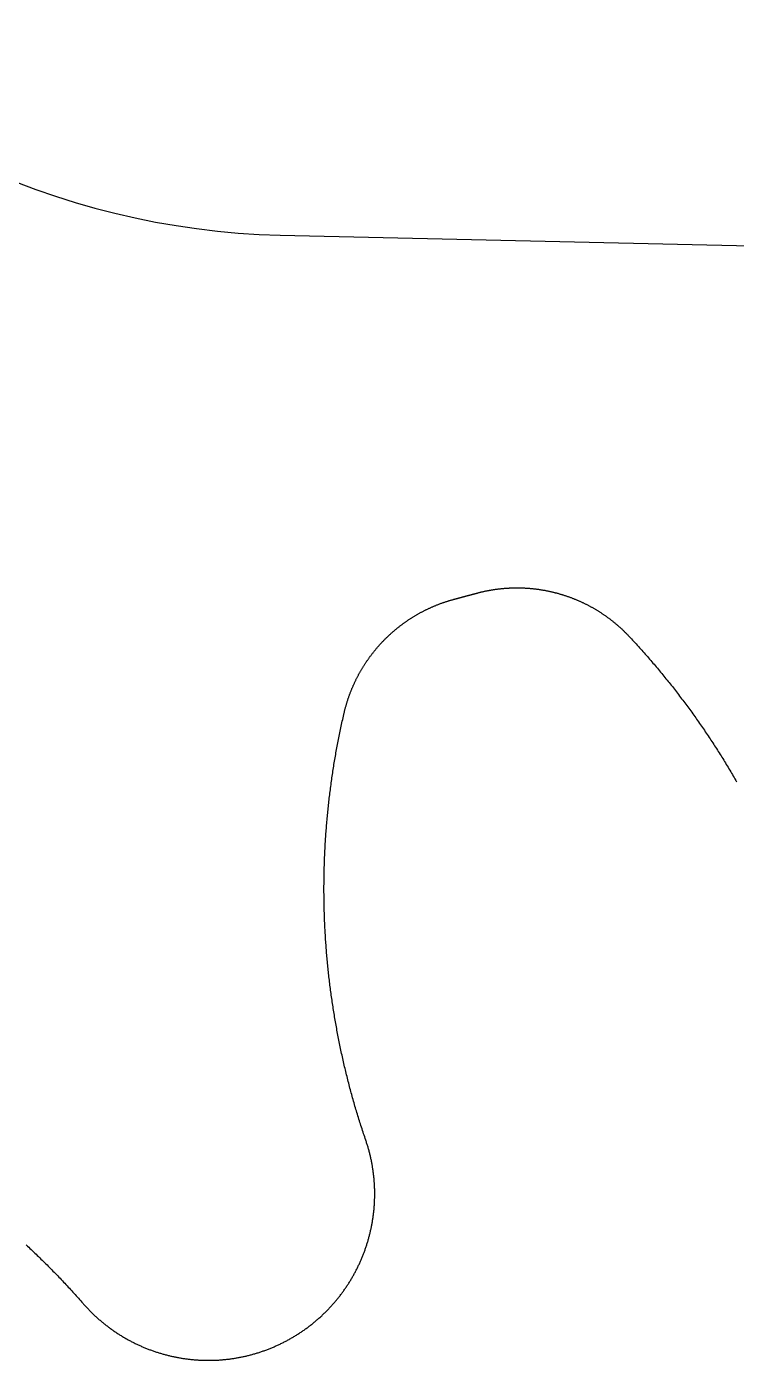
# Model space of a CAD drawing. Header units: millimetres. Extents: x 0 to 300, y 0 to 160.
# Drawn here: x 165.34 to 169.03, y 143.31 to 150.26 of the extents above; entities that cross this region are included whole.
import ezdxf

# ---------------------------------------------------------------- set-up
doc = ezdxf.new("R2010")
doc.units = ezdxf.units.MM
doc.header["$MEASUREMENT"] = 0
doc.layers.add('Layer 1', color=1, linetype='Continuous', true_color=0xff0000)

msp = doc.modelspace()

# ---------------------------------------------------------------- linework, layer by layer
at = {"layer": 'Layer 1'}
msp.add_lwpolyline([(274.2993, 148.4231), (281.7994, 148.4236, 0.99345), (281.799, 156.4229), (208.06, 157.3882, -0.116261), (204.4982, 158.2772, 0.240149), (199.0493, 158.3031, -0.114507), (195.5272, 157.4483), (166.7108, 157.1723, 0.290118), (162.8149, 153.8955, 0.46164), (166.6587, 149.1735), (195.469, 148.522, -0.121881), (198.9797, 147.6214, 0.240131), (204.4285, 147.5764, -0.116261), (208.0015, 148.4189), (244.4005, 148.4212)], format="xyb", dxfattribs=at)
msp.add_lwpolyline([(165.336, 143.9139), (165.3424, 143.9079), (165.3489, 143.9019), (165.3553, 143.8958), (165.3618, 143.8898), (165.3682, 143.8837), (165.3746, 143.8777), (165.381, 143.8716), (165.3873, 143.8655), (165.3937, 143.8593), (165.4001, 143.8532), (165.4064, 143.8471), (165.4127, 143.8409), (165.419, 143.8347), (165.4253, 143.8285), (165.4316, 143.8223), (165.4379, 143.8161), (165.4442, 143.8098), (165.4504, 143.8036), (165.4567, 143.7973), (165.4629, 143.7911), (165.4691, 143.7848), (165.4753, 143.7784), (165.4815, 143.7721), (165.4877, 143.7658), (165.4938, 143.7594), (165.5, 143.7531), (165.5061, 143.7467), (165.5122, 143.7403), (165.5183, 143.7339), (165.5244, 143.7275), (165.5305, 143.721), (165.5366, 143.7146), (165.5426, 143.7081), (165.5486, 143.7016), (165.5547, 143.6951), (165.5607, 143.6886), (165.5667, 143.6821), (165.5727, 143.6756), (165.5786, 143.669), (165.5846, 143.6625), (165.5905, 143.6559), (165.5965, 143.6493), (165.6024, 143.6427), (165.6083, 143.6361), (165.6142, 143.6294), (165.6201, 143.6228), (165.6259, 143.6161), (165.6318, 143.6095), (165.635, 143.6058), (165.6382, 143.6022), (165.6414, 143.5986), (165.6447, 143.595), (165.648, 143.5915), (165.6512, 143.5879), (165.6545, 143.5844), (165.6579, 143.5809), (165.6612, 143.5775), (165.6645, 143.574), (165.6679, 143.5706), (165.6713, 143.5672), (165.6747, 143.5638), (165.6781, 143.5604), (165.6815, 143.5571), (165.6849, 143.5538), (165.6884, 143.5505), (165.6919, 143.5472), (165.6953, 143.544), (165.6988, 143.5407), (165.7024, 143.5375), (165.7059, 143.5344), (165.7094, 143.5312), (165.713, 143.5281), (165.7166, 143.5249), (165.7201, 143.5218), (165.7237, 143.5188), (165.7274, 143.5157), (165.731, 143.5127), (165.7346, 143.5097), (165.7383, 143.5067), (165.742, 143.5037), (165.7456, 143.5008), (165.7493, 143.4979), (165.753, 143.495), (165.7568, 143.4921), (165.7605, 143.4892), (165.7642, 143.4864), (165.768, 143.4836), (165.7718, 143.4808), (165.7756, 143.4781), (165.7794, 143.4753), (165.7832, 143.4726), (165.787, 143.4699), (165.7908, 143.4672), (165.7947, 143.4646), (165.7986, 143.4619), (165.8024, 143.4593), (165.8063, 143.4568), (165.8102, 143.4542), (165.8141, 143.4517), (165.818, 143.4491), (165.822, 143.4466), (165.8259, 143.4442), (165.8299, 143.4417), (165.8338, 143.4393), (165.8378, 143.4369), (165.8418, 143.4345), (165.8458, 143.4321), (165.8498, 143.4298), (165.8538, 143.4275), (165.8579, 143.4252), (165.8619, 143.4229), (165.866, 143.4207), (165.87, 143.4185), (165.8741, 143.4163), (165.8782, 143.4141), (165.8823, 143.4119), (165.8864, 143.4098), (165.8905, 143.4077), (165.8946, 143.4056), (165.8987, 143.4035), (165.9029, 143.4015), (165.907, 143.3995), (165.9112, 143.3975), (165.9154, 143.3955), (165.9195, 143.3936), (165.9237, 143.3916), (165.9279, 143.3897), (165.9321, 143.3879), (165.9363, 143.386), (165.9406, 143.3842), (165.9448, 143.3824), (165.949, 143.3806), (165.9533, 143.3788), (165.9575, 143.3771), (165.9618, 143.3753), (165.9661, 143.3736), (165.9703, 143.372), (165.9746, 143.3703), (165.9789, 143.3687), (165.9832, 143.3671), (165.9875, 143.3655), (165.9919, 143.3639), (165.9962, 143.3624), (166.0005, 143.3609), (166.0049, 143.3594), (166.0092, 143.358), (166.0136, 143.3565), (166.0179, 143.3551), (166.0223, 143.3537), (166.0267, 143.3523), (166.031, 143.351), (166.0354, 143.3497), (166.0398, 143.3483), (166.0442, 143.3471), (166.0486, 143.3458), (166.053, 143.3446), (166.0575, 143.3434), (166.0619, 143.3422), (166.0663, 143.341), (166.0707, 143.3399), (166.0752, 143.3388), (166.0796, 143.3377), (166.0841, 143.3366), (166.0885, 143.3356), (166.093, 143.3346), (166.0975, 143.3336), (166.1019, 143.3326), (166.1064, 143.3316), (166.1109, 143.3307), (166.1154, 143.3298), (166.1199, 143.3289), (166.1244, 143.3281), (166.1289, 143.3272), (166.1334, 143.3264), (166.1379, 143.3257), (166.1424, 143.3249), (166.1469, 143.3242), (166.1514, 143.3234), (166.1559, 143.3228), (166.1605, 143.3221), (166.165, 143.3215), (166.1695, 143.3208), (166.1741, 143.3202), (166.1786, 143.3197), (166.1832, 143.3191), (166.1877, 143.3186), (166.1923, 143.3181), (166.1968, 143.3176), (166.2014, 143.3172), (166.2059, 143.3168), (166.2105, 143.3164), (166.215, 143.316), (166.2196, 143.3156), (166.2242, 143.3153), (166.2287, 143.315), (166.2333, 143.3147), (166.2379, 143.3145), (166.2425, 143.3142), (166.247, 143.314), (166.2516, 143.3138), (166.2562, 143.3137), (166.2608, 143.3135), (166.2654, 143.3134), (166.2699, 143.3133), (166.2745, 143.3133), (166.2791, 143.3132), (166.2837, 143.3132), (166.2883, 143.3132), (166.2929, 143.3132), (166.2975, 143.3133), (166.3021, 143.3134), (166.3067, 143.3135), (166.3112, 143.3136), (166.3158, 143.3138), (166.3204, 143.314), (166.325, 143.3142), (166.3296, 143.3144), (166.3342, 143.3146), (166.3388, 143.3149), (166.3434, 143.3152), (166.348, 143.3155), (166.3526, 143.3159), (166.3571, 143.3163), (166.3617, 143.3167), (166.3663, 143.3171), (166.3709, 143.3175), (166.3755, 143.318), (166.3801, 143.3185), (166.3847, 143.319), (166.3892, 143.3196), (166.3938, 143.3201), (166.3984, 143.3207), (166.403, 143.3214), (166.4076, 143.322), (166.4121, 143.3227), (166.4167, 143.3234), (166.4213, 143.3241), (166.4258, 143.3248), (166.4304, 143.3256), (166.435, 143.3264), (166.4395, 143.3272), (166.4441, 143.328), (166.4486, 143.3289), (166.4532, 143.3298), (166.4577, 143.3307), (166.4623, 143.3317), (166.4668, 143.3326), (166.4714, 143.3336), (166.4759, 143.3346), (166.4804, 143.3357), (166.485, 143.3368), (166.4895, 143.3378), (166.494, 143.339), (166.4985, 143.3401), (166.503, 143.3413), (166.5076, 143.3425), (166.5121, 143.3437), (166.5166, 143.3449), (166.5211, 143.3462), (166.5256, 143.3475), (166.5301, 143.3488), (166.5345, 143.3501), (166.539, 143.3515), (166.5435, 143.3529), (166.548, 143.3543), (166.5524, 143.3558), (166.5569, 143.3572), (166.5614, 143.3587), (166.5658, 143.3602), (166.5703, 143.3618), (166.5747, 143.3634), (166.5791, 143.365), (166.5836, 143.3666), (166.588, 143.3682), (166.5924, 143.3699), (166.5968, 143.3716), (166.6012, 143.3733), (166.6056, 143.3751), (166.61, 143.3768), (166.6144, 143.3786), (166.6188, 143.3805), (166.6231, 143.3823), (166.6275, 143.3842), (166.6319, 143.3861), (166.6362, 143.388), (166.6406, 143.39), (166.6449, 143.3919), (166.6492, 143.3939), (166.6536, 143.396), (166.6579, 143.398), (166.6622, 143.4001), (166.6665, 143.4022), (166.6708, 143.4043), (166.6751, 143.4065), (166.6794, 143.4087), (166.6836, 143.4109), (166.6879, 143.4131), (166.6922, 143.4154), (166.6964, 143.4176), (166.7006, 143.42), (166.7049, 143.4223), (166.7091, 143.4247), (166.7133, 143.427), (166.7175, 143.4295), (166.7217, 143.4319), (166.7259, 143.4344), (166.73, 143.4368), (166.7342, 143.4393), (166.7383, 143.4419), (166.7424, 143.4444), (166.7465, 143.4469), (166.7505, 143.4495), (166.7546, 143.4521), (166.7586, 143.4547), (166.7626, 143.4574), (166.7666, 143.46), (166.7706, 143.4627), (166.7745, 143.4654), (166.7785, 143.4681), (166.7824, 143.4709), (166.7863, 143.4736), (166.7902, 143.4764), (166.794, 143.4792), (166.7979, 143.482), (166.8017, 143.4848), (166.8055, 143.4877), (166.8093, 143.4905), (166.8131, 143.4934), (166.8168, 143.4963), (166.8205, 143.4992), (166.8242, 143.5022), (166.8279, 143.5051), (166.8316, 143.5081), (166.8353, 143.5111), (166.8389, 143.5141), (166.8425, 143.5171), (166.8461, 143.5202), (166.8497, 143.5233), (166.8532, 143.5263), (166.8568, 143.5294), (166.8603, 143.5325), (166.8638, 143.5357), (166.8673, 143.5388), (166.8707, 143.542), (166.8742, 143.5452), (166.8776, 143.5484), (166.881, 143.5516), (166.8844, 143.5548), (166.8877, 143.5581), (166.8911, 143.5613), (166.8944, 143.5646), (166.8977, 143.5679), (166.901, 143.5712), (166.9043, 143.5746), (166.9075, 143.5779), (166.9107, 143.5813), (166.914, 143.5846), (166.9171, 143.588), (166.9203, 143.5914), (166.9235, 143.5949), (166.9266, 143.5983), (166.9297, 143.6017), (166.9328, 143.6052), (166.9358, 143.6087), (166.9389, 143.6122), (166.9419, 143.6157), (166.9449, 143.6192), (166.9479, 143.6228), (166.9509, 143.6263), (166.9538, 143.6299), (166.9567, 143.6335), (166.9596, 143.6371), (166.9625, 143.6407), (166.9654, 143.6443), (166.9682, 143.648), (166.971, 143.6516), (166.9739, 143.6553), (166.9766, 143.659), (166.9794, 143.6627), (166.9821, 143.6664), (166.9849, 143.6701), (166.9876, 143.6738), (166.9902, 143.6776), (166.9929, 143.6814), (166.9955, 143.6851), (166.9981, 143.6889), (167.0007, 143.6927), (167.0033, 143.6965), (167.0059, 143.7004), (167.0084, 143.7042), (167.0109, 143.7081), (167.0134, 143.7119), (167.0159, 143.7158), (167.0183, 143.7197), (167.0207, 143.7236), (167.0231, 143.7275), (167.0255, 143.7314), (167.0279, 143.7354), (167.0302, 143.7393), (167.0325, 143.7433), (167.0348, 143.7472), (167.0371, 143.7512), (167.0394, 143.7552), (167.0416, 143.7592), (167.0438, 143.7632), (167.046, 143.7673), (167.0482, 143.7713), (167.0503, 143.7753), (167.0524, 143.7794), (167.0546, 143.7835), (167.0566, 143.7876), (167.0587, 143.7916), (167.0607, 143.7957), (167.0627, 143.7999), (167.0647, 143.804), (167.0667, 143.8081), (167.0687, 143.8123), (167.0706, 143.8164), (167.0725, 143.8206), (167.0744, 143.8247), (167.0763, 143.8289), (167.0781, 143.8331), (167.0799, 143.8373), (167.0817, 143.8415), (167.0835, 143.8457), (167.0852, 143.85), (167.087, 143.8542), (167.0887, 143.8584), (167.0904, 143.8627), (167.092, 143.867), (167.0937, 143.8712), (167.0953, 143.8755), (167.0969, 143.8798), (167.0984, 143.8841), (167.1, 143.8884), (167.1015, 143.8927), (167.103, 143.897), (167.1045, 143.9014), (167.106, 143.9057), (167.1074, 143.91), (167.1088, 143.9144), (167.1102, 143.9188), (167.1116, 143.9231), (167.1129, 143.9275), (167.1142, 143.9319), (167.1155, 143.9363), (167.1168, 143.9407), (167.1181, 143.9451), (167.1193, 143.9495), (167.1205, 143.9539), (167.1217, 143.9583), (167.1228, 143.9627), (167.124, 143.9672), (167.1251, 143.9716), (167.1262, 143.9761), (167.1272, 143.9805), (167.1283, 143.985), (167.1293, 143.9895), (167.1303, 143.9939), (167.1313, 143.9984), (167.1322, 144.0029), (167.1331, 144.0074), (167.1341, 144.0119), (167.1349, 144.0164), (167.1358, 144.0209), (167.1366, 144.0254), (167.1374, 144.0299), (167.1382, 144.0345), (167.139, 144.039), (167.1397, 144.0435), (167.1404, 144.0481), (167.1411, 144.0526), (167.1418, 144.0572), (167.1424, 144.0617), (167.143, 144.0663), (167.1436, 144.0708), (167.1442, 144.0754), (167.1447, 144.08), (167.1452, 144.0845), (167.1457, 144.0891), (167.1462, 144.0937), (167.1467, 144.0983), (167.1471, 144.1029), (167.1475, 144.1075), (167.1479, 144.1121), (167.1482, 144.1167), (167.1485, 144.1213), (167.1488, 144.1259), (167.1491, 144.1305), (167.1494, 144.1351), (167.1496, 144.1397), (167.1498, 144.1443), (167.15, 144.149), (167.1501, 144.1536), (167.1502, 144.1582), (167.1504, 144.1628), (167.1504, 144.1675), (167.1505, 144.1721), (167.1505, 144.1768), (167.1505, 144.1814), (167.1505, 144.186), (167.1505, 144.1907), (167.1504, 144.1953), (167.1503, 144.2), (167.1502, 144.2046), (167.15, 144.2093), (167.1498, 144.2139), (167.1497, 144.2186), (167.1494, 144.2232), (167.1492, 144.2279), (167.1489, 144.2325), (167.1486, 144.2372), (167.1483, 144.2418), (167.1479, 144.2465), (167.1476, 144.2512), (167.1472, 144.2558), (167.1467, 144.2605), (167.1463, 144.2651), (167.1458, 144.2698), (167.1453, 144.2745), (167.1448, 144.2791), (167.1442, 144.2838), (167.1437, 144.2884), (167.1431, 144.2931), (167.1424, 144.2978), (167.1418, 144.3024), (167.1411, 144.3071), (167.1404, 144.3117), (167.1396, 144.3164), (167.1389, 144.3211), (167.1381, 144.3257), (167.1373, 144.3304), (167.1365, 144.335), (167.1356, 144.3397), (167.1347, 144.3443), (167.1338, 144.349), (167.1328, 144.3536), (167.1319, 144.3583), (167.1309, 144.3629), (167.1299, 144.3676), (167.1288, 144.3722), (167.1277, 144.3769), (167.1266, 144.3815), (167.1255, 144.3862), (167.1244, 144.3908), (167.1232, 144.3954), (167.122, 144.4001), (167.1207, 144.4047), (167.1195, 144.4093), (167.1182, 144.4139), (167.1169, 144.4186), (167.1155, 144.4232), (167.1142, 144.4278), (167.1128, 144.4324), (167.1114, 144.437), (167.1099, 144.4416), (167.1084, 144.4462), (167.1069, 144.4508), (167.1054, 144.4554), (167.1039, 144.46), (167.101, 144.4684), (167.0982, 144.4768), (167.0953, 144.4852), (167.0925, 144.4936), (167.0897, 144.5021), (167.087, 144.5105), (167.0842, 144.5189), (167.0815, 144.5273), (167.0788, 144.5358), (167.0761, 144.5442), (167.0734, 144.5527), (167.0708, 144.5611), (167.0681, 144.5696), (167.0655, 144.5781), (167.0629, 144.5865), (167.0603, 144.595), (167.0578, 144.6035), (167.0552, 144.612), (167.0527, 144.6204), (167.0502, 144.6289), (167.0477, 144.6374), (167.0453, 144.6459), (167.0428, 144.6544), (167.0404, 144.6629), (167.038, 144.6714), (167.0356, 144.68), (167.0332, 144.6885), (167.0309, 144.697), (167.0285, 144.7055), (167.0262, 144.7141), (167.0239, 144.7226), (167.0216, 144.7311), (167.0194, 144.7397), (167.0171, 144.7482), (167.0149, 144.7568), (167.0127, 144.7653), (167.0105, 144.7739), (167.0084, 144.7825), (167.0062, 144.791), (167.0041, 144.7996), (167.002, 144.8082), (166.9999, 144.8168), (166.9978, 144.8253), (166.9958, 144.8339), (166.9938, 144.8425), (166.9918, 144.8511), (166.9898, 144.8597), (166.9878, 144.8683), (166.9858, 144.8769), (166.9839, 144.8855), (166.982, 144.8941), (166.9801, 144.9027), (166.9782, 144.9113), (166.9764, 144.92), (166.9745, 144.9286), (166.9727, 144.9372), (166.9709, 144.9458), (166.9691, 144.9545), (166.9673, 144.9631), (166.9656, 144.9718), (166.9639, 144.9804), (166.9622, 144.989), (166.9605, 144.9977), (166.9588, 145.0063), (166.9571, 145.015), (166.9555, 145.0237), (166.9539, 145.0323), (166.9523, 145.041), (166.9507, 145.0496), (166.9492, 145.0583), (166.9476, 145.067), (166.9461, 145.0757), (166.9446, 145.0843), (166.9431, 145.093), (166.9417, 145.1017), (166.9402, 145.1104), (166.9388, 145.1191), (166.9374, 145.1278), (166.936, 145.1365), (166.9347, 145.1452), (166.9333, 145.1539), (166.932, 145.1626), (166.9307, 145.1713), (166.9294, 145.18), (166.9281, 145.1887), (166.9269, 145.1974), (166.9256, 145.2061), (166.9244, 145.2148), (166.9232, 145.2235), (166.922, 145.2322), (166.9209, 145.241), (166.9197, 145.2497), (166.9186, 145.2584), (166.9175, 145.2671), (166.9164, 145.2759), (166.9154, 145.2846), (166.9143, 145.2933), (166.9133, 145.3021), (166.9123, 145.3108), (166.9113, 145.3195), (166.9104, 145.3283), (166.9094, 145.337), (166.9085, 145.3458), (166.9076, 145.3545), (166.9067, 145.3633), (166.9058, 145.372), (166.9049, 145.3808), (166.9041, 145.3895), (166.9033, 145.3983), (166.9025, 145.407), (166.9017, 145.4158), (166.901, 145.4245), (166.9002, 145.4333), (166.8995, 145.4421), (166.8988, 145.4508), (166.8981, 145.4596), (166.8975, 145.4684), (166.8968, 145.4771), (166.8962, 145.4859), (166.8956, 145.4947), (166.895, 145.5034), (166.8944, 145.5122), (166.8939, 145.521), (166.8934, 145.5298), (166.8929, 145.5385), (166.8924, 145.5473), (166.8919, 145.5561), (166.8914, 145.5649), (166.891, 145.5737), (166.8906, 145.5824), (166.8902, 145.5912), (166.8898, 145.6), (166.8895, 145.6088), (166.8891, 145.6176), (166.8888, 145.6263), (166.8885, 145.6351), (166.8882, 145.6439), (166.888, 145.6527), (166.8877, 145.6615), (166.8875, 145.6703), (166.8873, 145.6791), (166.8871, 145.6879), (166.8869, 145.6967), (166.8868, 145.7054), (166.8867, 145.7142), (166.8866, 145.723), (166.8865, 145.7318), (166.8864, 145.7406), (166.8863, 145.7494), (166.8863, 145.7582), (166.8863, 145.767), (166.8863, 145.7758), (166.8863, 145.7846), (166.8864, 145.7934), (166.8864, 145.8022), (166.8865, 145.811), (166.8866, 145.8198), (166.8867, 145.8285), (166.8869, 145.8373), (166.887, 145.8461), (166.8872, 145.8549), (166.8874, 145.8637), (166.8876, 145.8725), (166.8879, 145.8813), (166.8881, 145.8901), (166.8884, 145.8989), (166.8887, 145.9077), (166.889, 145.9165), (166.8893, 145.9253), (166.8897, 145.9341), (166.89, 145.9429), (166.8904, 145.9517), (166.8908, 145.9604), (166.8913, 145.9692), (166.8917, 145.978), (166.8922, 145.9868), (166.8926, 145.9956), (166.8932, 146.0044), (166.8937, 146.0132), (166.8942, 146.022), (166.8948, 146.0308), (166.8954, 146.0395), (166.896, 146.0483), (166.8966, 146.0571), (166.8972, 146.0659), (166.8979, 146.0747), (166.8985, 146.0835), (166.8992, 146.0922), (166.8999, 146.101), (166.9007, 146.1098), (166.9014, 146.1186), (166.9022, 146.1274), (166.903, 146.1361), (166.9038, 146.1449), (166.9046, 146.1537), (166.9055, 146.1625), (166.9063, 146.1712), (166.9072, 146.18), (166.9081, 146.1888), (166.9091, 146.1975), (166.91, 146.2063), (166.911, 146.2151), (166.9119, 146.2238), (166.913, 146.2326), (166.914, 146.2414), (166.915, 146.2501), (166.9161, 146.2589), (166.9171, 146.2676), (166.9182, 146.2764), (166.9194, 146.2851), (166.9205, 146.2939), (166.9217, 146.3026), (166.9228, 146.3114), (166.924, 146.3201), (166.9252, 146.3289), (166.9265, 146.3376), (166.9277, 146.3464), (166.929, 146.3551), (166.9303, 146.3638), (166.9316, 146.3726), (166.9329, 146.3813), (166.9343, 146.39), (166.9356, 146.3988), (166.937, 146.4075), (166.9384, 146.4162), (166.9398, 146.425), (166.9413, 146.4337), (166.9427, 146.4424), (166.9442, 146.4511), (166.9457, 146.4598), (166.9472, 146.4685), (166.9488, 146.4773), (166.9503, 146.486), (166.9519, 146.4947), (166.9535, 146.5034), (166.9551, 146.5121), (166.9568, 146.5208), (166.9584, 146.5295), (166.9601, 146.5382), (166.9618, 146.5469), (166.9635, 146.5556), (166.9652, 146.5642), (166.967, 146.5729), (166.9688, 146.5816), (166.9705, 146.5903), (166.9724, 146.599), (166.9742, 146.6076), (166.976, 146.6163), (166.9779, 146.625), (166.9798, 146.6336), (166.9817, 146.6423), (166.9836, 146.651), (166.9856, 146.6596), (166.9875, 146.6683), (166.9895, 146.6769), (166.9915, 146.6856), (166.9923, 146.6889), (166.9931, 146.6922), (166.9939, 146.6956), (166.9947, 146.6989), (166.9956, 146.7022), (166.9964, 146.7056), (166.9973, 146.7089), (166.9982, 146.7122), (166.9991, 146.7155), (167, 146.7188), (167.0009, 146.7221), (167.0018, 146.7253), (167.0028, 146.7286), (167.0037, 146.7319), (167.0047, 146.7352), (167.0057, 146.7384), (167.0067, 146.7417), (167.0077, 146.7449), (167.0088, 146.7482), (167.0098, 146.7514), (167.0109, 146.7546), (167.0119, 146.7579), (167.013, 146.7611), (167.0141, 146.7643), (167.0152, 146.7675), (167.0163, 146.7707), (167.0175, 146.7739), (167.0186, 146.7771), (167.0198, 146.7803), (167.021, 146.7834), (167.0221, 146.7866), (167.0233, 146.7898), (167.0245, 146.7929), (167.0258, 146.7961), (167.027, 146.7992), (167.0283, 146.8023), (167.0295, 146.8055), (167.0308, 146.8086), (167.0321, 146.8117), (167.0334, 146.8148), (167.0347, 146.8179), (167.036, 146.821), (167.0374, 146.8241), (167.0387, 146.8272), (167.0401, 146.8303), (167.0415, 146.8333), (167.0429, 146.8364), (167.0443, 146.8394), (167.0457, 146.8425), (167.0471, 146.8455), (167.0485, 146.8486), (167.05, 146.8516), (167.0514, 146.8546), (167.0529, 146.8576), (167.0544, 146.8606), (167.0559, 146.8636), (167.0574, 146.8666), (167.0589, 146.8696), (167.0605, 146.8726), (167.062, 146.8756), (167.0636, 146.8785), (167.0652, 146.8815), (167.0667, 146.8844), (167.0683, 146.8874), (167.0699, 146.8903), (167.0716, 146.8932), (167.0732, 146.8961), (167.0748, 146.899), (167.0765, 146.9019), (167.0782, 146.9048), (167.0798, 146.9077), (167.0815, 146.9106), (167.0832, 146.9135), (167.0849, 146.9163), (167.0867, 146.9192), (167.0884, 146.922), (167.0901, 146.9249), (167.0919, 146.9277), (167.0937, 146.9305), (167.0955, 146.9333), (167.0972, 146.9362), (167.099, 146.939), (167.1009, 146.9417), (167.1027, 146.9445), (167.1045, 146.9473), (167.1064, 146.9501), (167.1082, 146.9528), (167.1101, 146.9556), (167.112, 146.9583), (167.1139, 146.9611), (167.1158, 146.9638), (167.1177, 146.9665), (167.1196, 146.9692), (167.1216, 146.9719), (167.1235, 146.9746), (167.1255, 146.9773), (167.1275, 146.98), (167.1294, 146.9826), (167.1314, 146.9853), (167.1334, 146.988), (167.1354, 146.9906), (167.1375, 146.9932), (167.1395, 146.9959), (167.1416, 146.9985), (167.1436, 147.0011), (167.1457, 147.0037), (167.1478, 147.0063), (167.1498, 147.0088), (167.1519, 147.0114), (167.1541, 147.014), (167.1562, 147.0165), (167.1583, 147.0191), (167.1604, 147.0216), (167.1626, 147.0241), (167.1648, 147.0267), (167.1669, 147.0292), (167.1691, 147.0317), (167.1713, 147.0342), (167.1735, 147.0366), (167.1757, 147.0391), (167.1779, 147.0416), (167.1802, 147.044), (167.1824, 147.0465), (167.1847, 147.0489), (167.1869, 147.0513), (167.1892, 147.0537), (167.1915, 147.0562), (167.1938, 147.0586), (167.1961, 147.0609), (167.1984, 147.0633), (167.2007, 147.0657), (167.2031, 147.068), (167.2054, 147.0704), (167.2078, 147.0727), (167.2101, 147.0751), (167.2125, 147.0774), (167.2149, 147.0797), (167.2173, 147.082), (167.2197, 147.0843), (167.2221, 147.0866), (167.2245, 147.0888), (167.2269, 147.0911), (167.2294, 147.0933), (167.2318, 147.0956), (167.2343, 147.0978), (167.2367, 147.1), (167.2392, 147.1023), (167.2417, 147.1045), (167.2442, 147.1066), (167.2467, 147.1088), (167.2492, 147.111), (167.2517, 147.1132), (167.2543, 147.1153), (167.2568, 147.1174), (167.2594, 147.1196), (167.2619, 147.1217), (167.2645, 147.1238), (167.2671, 147.1259), (167.2696, 147.128), (167.2722, 147.1301), (167.2748, 147.1321), (167.2775, 147.1342), (167.2801, 147.1362), (167.2827, 147.1383), (167.2853, 147.1403), (167.288, 147.1423), (167.2907, 147.1443), (167.2933, 147.1463), (167.296, 147.1483), (167.2987, 147.1502), (167.3014, 147.1522), (167.3041, 147.1541), (167.3068, 147.1561), (167.3095, 147.158), (167.3122, 147.1599), (167.315, 147.1618), (167.3177, 147.1637), (167.3204, 147.1656), (167.3232, 147.1675), (167.326, 147.1693), (167.3287, 147.1712), (167.3315, 147.173), (167.3343, 147.1749), (167.3371, 147.1767), (167.3399, 147.1785), (167.3428, 147.1803), (167.3456, 147.182), (167.3484, 147.1838), (167.3513, 147.1856), (167.3541, 147.1873), (167.357, 147.1891), (167.3598, 147.1908), (167.3627, 147.1925), (167.3656, 147.1942), (167.3685, 147.1959), (167.3714, 147.1976), (167.3743, 147.1992), (167.3772, 147.2009), (167.3801, 147.2025), (167.383, 147.2041), (167.386, 147.2058), (167.3889, 147.2074), (167.3919, 147.209), (167.3948, 147.2105), (167.3978, 147.2121), (167.4008, 147.2137), (167.4037, 147.2152), (167.4067, 147.2168), (167.4097, 147.2183), (167.4127, 147.2198), (167.4157, 147.2213), (167.4188, 147.2228), (167.4218, 147.2243), (167.4248, 147.2257), (167.4279, 147.2272), (167.4309, 147.2286), (167.434, 147.23), (167.437, 147.2314), (167.4401, 147.2328), (167.4432, 147.2342), (167.4463, 147.2356), (167.4493, 147.237), (167.4524, 147.2383), (167.4555, 147.2397), (167.4587, 147.241), (167.4618, 147.2423), (167.4649, 147.2436), (167.468, 147.2449), (167.4712, 147.2462), (167.4743, 147.2474), (167.4775, 147.2487), (167.4806, 147.2499), (167.4838, 147.2511), (167.487, 147.2523), (167.4901, 147.2535), (167.4933, 147.2547), (167.4965, 147.2559), (167.4997, 147.257), (167.5029, 147.2582), (167.5061, 147.2593), (167.5094, 147.2604), (167.5126, 147.2616), (167.5158, 147.2626), (167.5191, 147.2637), (167.5223, 147.2648), (167.5255, 147.2658), (167.5288, 147.2669), (167.5321, 147.2679), (167.5353, 147.2689), (167.5386, 147.2699), (167.5419, 147.2709), (167.5452, 147.2719), (167.5485, 147.2728), (167.5518, 147.2738), (167.5551, 147.2747), (167.5584, 147.2756), (167.5589, 147.2758), (167.5594, 147.2759), (167.5599, 147.2761), (167.5604, 147.2762), (167.5609, 147.2763), (167.5614, 147.2765), (167.562, 147.2766), (167.5625, 147.2768), (167.563, 147.2769), (167.5635, 147.277), (167.564, 147.2772), (167.5645, 147.2773), (167.565, 147.2775), (167.5655, 147.2776), (167.566, 147.2777), (167.5665, 147.2779), (167.567, 147.278), (167.5675, 147.2782), (167.5681, 147.2783), (167.5686, 147.2784), (167.5691, 147.2786), (167.5696, 147.2787), (167.5701, 147.2788), (167.5706, 147.279), (167.5711, 147.2791), (167.5716, 147.2793), (167.5721, 147.2794), (167.5726, 147.2795), (167.5731, 147.2797), (167.5736, 147.2798), (167.5742, 147.28), (167.5747, 147.2801), (167.5752, 147.2802), (167.5757, 147.2804), (167.5762, 147.2805), (167.5767, 147.2807), (167.5772, 147.2808), (167.5777, 147.2809), (167.5782, 147.2811), (167.5787, 147.2812), (167.5792, 147.2813), (167.5797, 147.2815), (167.5803, 147.2816), (167.5808, 147.2818), (167.5813, 147.2819), (167.5818, 147.282), (167.5823, 147.2822), (167.5828, 147.2823), (167.5833, 147.2825), (167.5838, 147.2826), (167.5843, 147.2827), (167.5848, 147.2829), (167.5853, 147.283), (167.5859, 147.2831), (167.5864, 147.2833), (167.5869, 147.2834), (167.5874, 147.2836), (167.5879, 147.2837), (167.5884, 147.2838), (167.5889, 147.284), (167.5894, 147.2841), (167.5899, 147.2843), (167.5904, 147.2844), (167.5909, 147.2845), (167.5915, 147.2847), (167.592, 147.2848), (167.5925, 147.2849), (167.593, 147.2851), (167.5935, 147.2852), (167.594, 147.2854), (167.5945, 147.2855), (167.595, 147.2856), (167.5955, 147.2858), (167.596, 147.2859), (167.5965, 147.286), (167.597, 147.2862), (167.5976, 147.2863), (167.5981, 147.2865), (167.5986, 147.2866), (167.5991, 147.2867), (167.5996, 147.2869), (167.6001, 147.287), (167.6006, 147.2872), (167.6011, 147.2873), (167.6016, 147.2874), (167.6021, 147.2876), (167.6026, 147.2877), (167.6032, 147.2878), (167.6037, 147.288), (167.6042, 147.2881), (167.6047, 147.2883), (167.6052, 147.2884), (167.6057, 147.2885), (167.6062, 147.2887), (167.6067, 147.2888), (167.6072, 147.2889), (167.6077, 147.2891), (167.6082, 147.2892), (167.6088, 147.2893), (167.6093, 147.2895), (167.6098, 147.2896), (167.6103, 147.2898), (167.6108, 147.2899), (167.6113, 147.29), (167.6118, 147.2902), (167.6123, 147.2903), (167.6128, 147.2904), (167.6133, 147.2906), (167.6138, 147.2907), (167.6144, 147.2909), (167.6149, 147.291), (167.6154, 147.2911), (167.6159, 147.2913), (167.6164, 147.2914), (167.6169, 147.2915), (167.6174, 147.2917), (167.6179, 147.2918), (167.6184, 147.292), (167.6189, 147.2921), (167.6194, 147.2922), (167.62, 147.2924), (167.6205, 147.2925), (167.621, 147.2926), (167.6215, 147.2928), (167.622, 147.2929), (167.6225, 147.293), (167.623, 147.2932), (167.6235, 147.2933), (167.624, 147.2935), (167.6245, 147.2936), (167.6251, 147.2937), (167.6256, 147.2939), (167.6261, 147.294), (167.6266, 147.2941), (167.6271, 147.2943), (167.6276, 147.2944), (167.6281, 147.2945), (167.6286, 147.2947), (167.6291, 147.2948), (167.6296, 147.295), (167.6301, 147.2951), (167.6307, 147.2952), (167.6312, 147.2954), (167.6317, 147.2955), (167.6322, 147.2956), (167.6327, 147.2958), (167.6332, 147.2959), (167.6337, 147.296), (167.6342, 147.2962), (167.6347, 147.2963), (167.6352, 147.2965), (167.6358, 147.2966), (167.6363, 147.2967), (167.6368, 147.2969), (167.6373, 147.297), (167.6378, 147.2971), (167.6383, 147.2973), (167.6388, 147.2974), (167.6393, 147.2975), (167.6398, 147.2977), (167.6403, 147.2978), (167.6409, 147.2979), (167.6414, 147.2981), (167.6419, 147.2982), (167.6424, 147.2984), (167.6429, 147.2985), (167.6434, 147.2986), (167.6439, 147.2988), (167.6444, 147.2989), (167.6449, 147.299), (167.6454, 147.2992), (167.646, 147.2993), (167.6465, 147.2994), (167.647, 147.2996), (167.6475, 147.2997), (167.648, 147.2998), (167.6485, 147.3), (167.649, 147.3001), (167.6495, 147.3002), (167.65, 147.3004), (167.6505, 147.3005), (167.6511, 147.3007), (167.6516, 147.3008), (167.6521, 147.3009), (167.6526, 147.3011), (167.6531, 147.3012), (167.6536, 147.3013), (167.6541, 147.3015), (167.6546, 147.3016), (167.6551, 147.3017), (167.6556, 147.3019), (167.6562, 147.302), (167.6567, 147.3021), (167.6572, 147.3023), (167.6577, 147.3024), (167.6582, 147.3025), (167.6587, 147.3027), (167.6592, 147.3028), (167.6597, 147.303), (167.6602, 147.3031), (167.6607, 147.3032), (167.6613, 147.3034), (167.6618, 147.3035), (167.6623, 147.3036), (167.6628, 147.3038), (167.6633, 147.3039), (167.6638, 147.304), (167.6643, 147.3042), (167.6648, 147.3043), (167.6653, 147.3044), (167.6659, 147.3046), (167.6664, 147.3047), (167.6669, 147.3048), (167.6674, 147.305), (167.6679, 147.3051), (167.6684, 147.3052), (167.6689, 147.3054), (167.6694, 147.3055), (167.6699, 147.3056), (167.6704, 147.3058), (167.671, 147.3059), (167.6715, 147.306), (167.672, 147.3062), (167.6725, 147.3063), (167.673, 147.3064), (167.6735, 147.3066), (167.674, 147.3067), (167.6745, 147.3069), (167.675, 147.307), (167.6756, 147.3071), (167.6761, 147.3073), (167.6766, 147.3074), (167.6771, 147.3075), (167.6776, 147.3077), (167.6781, 147.3078), (167.6786, 147.3079), (167.6791, 147.3081), (167.6796, 147.3082), (167.6802, 147.3083), (167.6807, 147.3085), (167.6812, 147.3086), (167.6817, 147.3087), (167.6822, 147.3089), (167.6827, 147.309), (167.6832, 147.3091), (167.6837, 147.3093), (167.6842, 147.3094), (167.6848, 147.3095), (167.6853, 147.3097), (167.6858, 147.3098), (167.6863, 147.3099), (167.6868, 147.3101), (167.6873, 147.3102), (167.6878, 147.3103), (167.6883, 147.3105), (167.6888, 147.3106), (167.6922, 147.3115), (167.6955, 147.3123), (167.6988, 147.3131), (167.7022, 147.314), (167.7055, 147.3148), (167.7088, 147.3155), (167.7122, 147.3163), (167.7155, 147.3171), (167.7188, 147.3178), (167.7222, 147.3186), (167.7255, 147.3193), (167.7288, 147.32), (167.7322, 147.3207), (167.7355, 147.3213), (167.7389, 147.322), (167.7422, 147.3226), (167.7456, 147.3233), (167.7489, 147.3239), (167.7523, 147.3245), (167.7556, 147.3251), (167.759, 147.3256), (167.7623, 147.3262), (167.7657, 147.3267), (167.769, 147.3272), (167.7724, 147.3278), (167.7757, 147.3283), (167.7791, 147.3287), (167.7824, 147.3292), (167.7858, 147.3297), (167.7891, 147.3301), (167.7925, 147.3305), (167.7959, 147.3309), (167.7992, 147.3313), (167.8026, 147.3317), (167.8059, 147.3321), (167.8093, 147.3324), (167.8126, 147.3328), (167.816, 147.3331), (167.8194, 147.3334), (167.8227, 147.3337), (167.8261, 147.334), (167.8294, 147.3342), (167.8328, 147.3345), (167.8361, 147.3347), (167.8395, 147.335), (167.8429, 147.3352), (167.8462, 147.3354), (167.8496, 147.3356), (167.8529, 147.3357), (167.8563, 147.3359), (167.8596, 147.336), (167.863, 147.3361), (167.8663, 147.3362), (167.8697, 147.3363), (167.873, 147.3364), (167.8764, 147.3365), (167.8797, 147.3366), (167.8831, 147.3366), (167.8864, 147.3366), (167.8898, 147.3366), (167.8931, 147.3366), (167.8965, 147.3366), (167.8998, 147.3366), (167.9032, 147.3365), (167.9065, 147.3365), (167.9098, 147.3364), (167.9132, 147.3363), (167.9165, 147.3362), (167.9199, 147.3361), (167.9232, 147.336), (167.9265, 147.3358), (167.9299, 147.3357), (167.9332, 147.3355), (167.9365, 147.3353), (167.9399, 147.3351), (167.9432, 147.3349), (167.9465, 147.3347), (167.9498, 147.3345), (167.9532, 147.3342), (167.9565, 147.334), (167.9598, 147.3337), (167.9631, 147.3334), (167.9664, 147.3331), (167.9698, 147.3327), (167.9731, 147.3324), (167.9764, 147.3321), (167.9797, 147.3317), (167.983, 147.3313), (167.9863, 147.3309), (167.9896, 147.3305), (167.9929, 147.3301), (167.9962, 147.3297), (167.9995, 147.3292), (168.0028, 147.3288), (168.0061, 147.3283), (168.0094, 147.3278), (168.0127, 147.3273), (168.0159, 147.3268), (168.0192, 147.3263), (168.0225, 147.3258), (168.0258, 147.3252), (168.029, 147.3246), (168.0323, 147.3241), (168.0356, 147.3235), (168.0388, 147.3229), (168.0421, 147.3222), (168.0454, 147.3216), (168.0486, 147.321), (168.0519, 147.3203), (168.0551, 147.3196), (168.0584, 147.3189), (168.0616, 147.3182), (168.0649, 147.3175), (168.0681, 147.3168), (168.0713, 147.316), (168.0746, 147.3153), (168.0778, 147.3145), (168.081, 147.3137), (168.0842, 147.3129), (168.0874, 147.3121), (168.0907, 147.3113), (168.0939, 147.3105), (168.0971, 147.3096), (168.1003, 147.3088), (168.1035, 147.3079), (168.1067, 147.307), (168.1099, 147.3061), (168.1131, 147.3052), (168.1162, 147.3043), (168.1194, 147.3033), (168.1226, 147.3024), (168.1258, 147.3014), (168.1289, 147.3004), (168.1321, 147.2994), (168.1353, 147.2984), (168.1384, 147.2974), (168.1416, 147.2964), (168.1447, 147.2953), (168.1479, 147.2943), (168.151, 147.2932), (168.1542, 147.2921), (168.1573, 147.291), (168.1604, 147.2899), (168.1635, 147.2888), (168.1667, 147.2877), (168.1698, 147.2865), (168.1729, 147.2853), (168.176, 147.2842), (168.1791, 147.283), (168.1822, 147.2818), (168.1853, 147.2806), (168.1884, 147.2793), (168.1914, 147.2781), (168.1945, 147.2768), (168.1976, 147.2756), (168.2006, 147.2743), (168.2037, 147.273), (168.2068, 147.2717), (168.2098, 147.2704), (168.2129, 147.2691), (168.2159, 147.2677), (168.2189, 147.2664), (168.222, 147.265), (168.225, 147.2636), (168.228, 147.2622), (168.231, 147.2608), (168.234, 147.2594), (168.237, 147.258), (168.24, 147.2565), (168.243, 147.2551), (168.246, 147.2536), (168.249, 147.2521), (168.252, 147.2506), (168.2549, 147.2491), (168.2579, 147.2476), (168.2609, 147.246), (168.2638, 147.2445), (168.2668, 147.2429), (168.2697, 147.2414), (168.2726, 147.2398), (168.2756, 147.2382), (168.2785, 147.2366), (168.2814, 147.235), (168.2843, 147.2333), (168.2872, 147.2317), (168.2901, 147.23), (168.293, 147.2283), (168.2959, 147.2267), (168.2988, 147.225), (168.3016, 147.2233), (168.3045, 147.2215), (168.3074, 147.2198), (168.3102, 147.2181), (168.3131, 147.2163), (168.3159, 147.2145), (168.3187, 147.2127), (168.3216, 147.2109), (168.3244, 147.2091), (168.3272, 147.2073), (168.33, 147.2055), (168.3328, 147.2036), (168.3356, 147.2018), (168.3384, 147.1999), (168.3412, 147.198), (168.3439, 147.1961), (168.3467, 147.1942), (168.3494, 147.1923), (168.3522, 147.1904), (168.3549, 147.1884), (168.3577, 147.1865), (168.3604, 147.1845), (168.3631, 147.1825), (168.3658, 147.1805), (168.3685, 147.1785), (168.3712, 147.1765), (168.3739, 147.1745), (168.3766, 147.1725), (168.3793, 147.1704), (168.382, 147.1683), (168.3846, 147.1663), (168.3873, 147.1642), (168.3899, 147.1621), (168.3926, 147.16), (168.3952, 147.1578), (168.3978, 147.1557), (168.4004, 147.1536), (168.403, 147.1514), (168.4056, 147.1492), (168.4082, 147.147), (168.4108, 147.1448), (168.4134, 147.1426), (168.4159, 147.1404), (168.4185, 147.1382), (168.421, 147.1359), (168.4236, 147.1337), (168.4261, 147.1314), (168.4286, 147.1291), (168.4311, 147.1268), (168.4337, 147.1245), (168.4362, 147.1222), (168.4386, 147.1199), (168.4411, 147.1175), (168.4436, 147.1152), (168.4461, 147.1128), (168.4485, 147.1105), (168.451, 147.1081), (168.4534, 147.1057), (168.4558, 147.1033), (168.4582, 147.1008), (168.4606, 147.0984), (168.4631, 147.096), (168.4654, 147.0935), (168.4678, 147.091), (168.4702, 147.0886), (168.4726, 147.0861), (168.4749, 147.0836), (168.481, 147.0771), (168.487, 147.0706), (168.4931, 147.0641), (168.4991, 147.0576), (168.5051, 147.051), (168.5111, 147.0445), (168.517, 147.0379), (168.523, 147.0314), (168.5289, 147.0248), (168.5349, 147.0182), (168.5408, 147.0116), (168.5467, 147.005), (168.5525, 146.9983), (168.5584, 146.9917), (168.5642, 146.985), (168.5701, 146.9784), (168.5759, 146.9717), (168.5817, 146.965), (168.5875, 146.9583), (168.5933, 146.9516), (168.599, 146.9449), (168.6048, 146.9381), (168.6105, 146.9314), (168.6162, 146.9246), (168.6219, 146.9179), (168.6276, 146.9111), (168.6332, 146.9043), (168.6389, 146.8975), (168.6445, 146.8907), (168.6501, 146.8838), (168.6557, 146.877), (168.6613, 146.8702), (168.6669, 146.8633), (168.6724, 146.8564), (168.678, 146.8495), (168.6835, 146.8426), (168.689, 146.8357), (168.6945, 146.8288), (168.7, 146.8219), (168.7054, 146.8149), (168.7109, 146.808), (168.7163, 146.801), (168.7217, 146.7941), (168.7271, 146.7871), (168.7325, 146.7801), (168.7378, 146.7731), (168.7432, 146.766), (168.7485, 146.759), (168.7538, 146.752), (168.7591, 146.7449), (168.7644, 146.7379), (168.7697, 146.7308), (168.7749, 146.7237), (168.7802, 146.7166), (168.7854, 146.7095), (168.7906, 146.7024), (168.7958, 146.6953), (168.801, 146.6881), (168.8061, 146.681), (168.8113, 146.6738), (168.8164, 146.6666), (168.8215, 146.6595), (168.8266, 146.6523), (168.8317, 146.6451), (168.8367, 146.6379), (168.8418, 146.6306), (168.8468, 146.6234), (168.8518, 146.6162), (168.8568, 146.6089), (168.8618, 146.6016), (168.8668, 146.5944), (168.8717, 146.5871), (168.8767, 146.5798), (168.8816, 146.5725), (168.8865, 146.5652), (168.8914, 146.5578), (168.8962, 146.5505), (168.9011, 146.5432), (168.9059, 146.5358), (168.9107, 146.5284), (168.9155, 146.5211), (168.9203, 146.5137), (168.9251, 146.5063), (168.9298, 146.4989), (168.9346, 146.4915), (168.9393, 146.484), (168.944, 146.4766), (168.9487, 146.4691), (168.9534, 146.4617), (168.958, 146.4542), (168.9626, 146.4468), (168.9673, 146.4393), (168.9719, 146.4318), (168.9765, 146.4243), (168.981, 146.4168), (168.9856, 146.4092), (168.9901, 146.4017), (168.9947, 146.3942), (168.9992, 146.3866), (169.0037, 146.379), (169.0081, 146.3715), (169.0126, 146.3639), (169.017, 146.3563), (169.0214, 146.3487), (169.0259, 146.3411), (169.0302, 146.3335), (169.0346, 146.3258)], dxfattribs=at)

doc.saveas('drawing.dxf')
